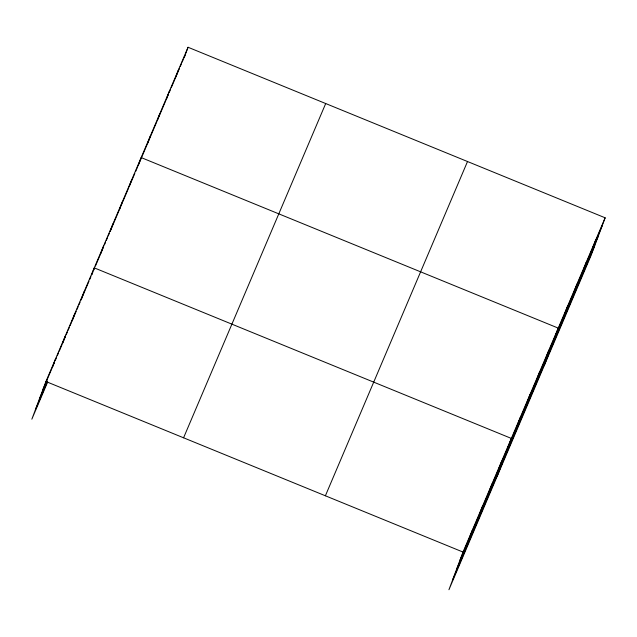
<?xml version="1.0" encoding="UTF-8"?>
<svg xmlns="http://www.w3.org/2000/svg" width="637" height="637" viewBox="0 0 637 637"><rect width="100%" height="100%" fill="white"/><g stroke="black" fill="none" stroke-linecap="round" stroke-linejoin="round"><path stroke-width="0.96" d="M605.15 217.806L463.019 552.064L448.934 589.735L591.064 255.477L605.15 217.806L188.066 47.265L45.936 381.515L31.85 419.194L47.703 381.913M52.648 366.681L55.602 358.79M65.269 336.057L62.315 343.948L65.404 336.678M74.927 313.332L71.981 321.223L76.233 311.222M81.647 298.49L84.594 290.599M103.64 245.81L100.686 253.701L103.688 246.638M113.02 223.754L110.074 231.637L120.202 207.813M119.453 209.581L122.4 201.69M131.779 179.626L129.16 186.641L134.837 173.399M147.593 143.397L150.539 135.506M157.299 120.457L159.919 113.45M169.299 91.386L166.353 99.276L168.606 93.981M178.686 69.322L175.732 77.212L179.483 68.39M184.109 57.832L185.112 55.156L183.989 57.8M185.439 54.28L188.066 47.265M469.74 537.222L472.686 529.331M479.398 514.497L482.352 506.606M489.065 491.764L492.019 483.873M498.731 469.031L501.677 461.148M497.258 476.086L511.344 438.415L94.26 267.874L91.64 274.889L92.811 272.23M517.777 424.242L520.724 416.351M527.157 402.186L530.103 394.295M536.537 380.122L539.483 372.231M545.917 358.058L548.871 350.175M544.165 365.781L558.251 328.111L141.159 157.57L138.213 165.461L156.973 121.333M564.677 313.937L567.631 306.047M574.056 291.881L577.011 283.991M583.436 269.817L586.39 261.926M592.816 247.761L595.77 239.87M42.99 389.406L54.583 362.135M55.355 360.319L56.518 357.588M57.29 355.772L58.453 353.041M59.225 351.226L61.932 344.856M66.184 334.855L67.339 332.132M68.111 330.316L69.274 327.585M70.046 325.77L71.591 322.131M77.005 309.399L78.168 306.676M78.94 304.852L80.095 302.129M80.875 300.314L88.989 281.22M89.761 279.396L90.924 276.673M93.559 270.47L94.69 267.819M95.439 266.059L100.312 254.585M104.444 244.879L105.567 242.227M106.315 240.468L107.446 237.816M108.194 236.056L109.317 233.405M120.95 206.054L122.073 203.402M122.83 201.634L128.833 187.517M135.585 171.632L137.839 166.337M157.347 120.457L165.978 100.16M169.354 92.214L170.477 89.57M171.234 87.802L175.358 78.096M180.239 66.622L181.362 63.979M182.11 62.211L183.241 59.567M39.311 399.24L47.042 381.053M35.529 409.368L47.512 381.181M183.575 437.802L325.698 103.544M325.388 495.785L467.51 161.527M460.073 559.955L602.204 225.697M456.395 569.781L598.525 235.523M452.612 579.909L594.743 245.651M45.936 381.515L463.019 552.064"/></g></svg>
